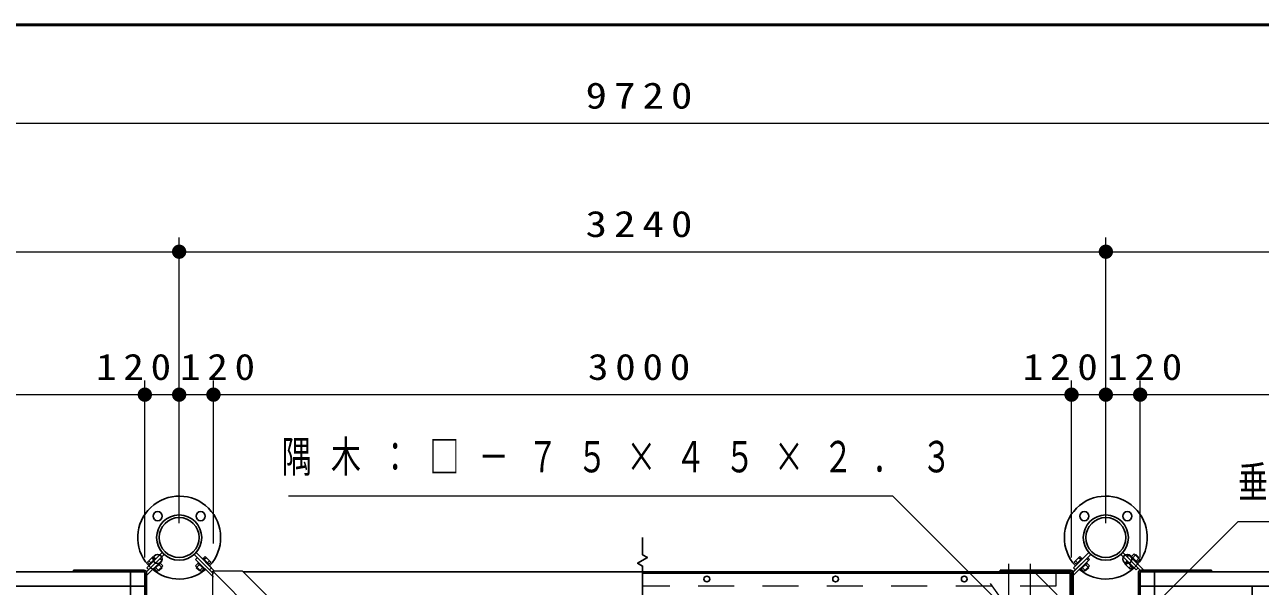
# Model space of a CAD drawing. Units: millimetres on the paper, scale 1:50. Extents: x -365 to 10, y -38 to 257.
# Drawn here: x -270.5 to -184.1, y 217.7 to 257 of the extents above; entities that cross this region are included whole.
import ezdxf

# ---------------------------------------------------------------- set-up
doc = ezdxf.new("R2010")
doc.units = ezdxf.units.MM
doc.linetypes.add('USER1', pattern=[4.5, 2.5, -2])
doc.linetypes.add('USER2', pattern=[6, 3, -1, 1, -1])
doc.layers.add('LY_1', color=7, linetype='Continuous', lineweight=25)
doc.layers.add('LY_2', color=7, linetype='Continuous', lineweight=13)
doc.styles.add('ＭＳ ゴシック', font='')
doc.styles.get('ＭＳ ゴシック').set_extended_font_data('MS Gothic')

# ---------------------------------------------------------------- blocks, each defined once
blk = doc.blocks.new('filled_dot')
at = {"color": 0, "linetype": 'Continuous', "lineweight": -2, "const_width": 1.25}
blk.add_lwpolyline([(-0.625, 0, 1), (0.625, 0, 1)], format="xyb", close=True, dxfattribs=at)

msp = doc.modelspace()

# ---------------------------------------------------------------- linework, layer by layer
at = {"layer": 'LY_1', "lineweight": 13}
for p, q in [((-324.491, 250.099), (-130.091, 250.099)), ((-259.691, 222.114), (-259.691, 242.114)), ((-259.691, 222.114), (-259.691, 242.114)), ((-194.891, 222.114), (-194.891, 242.114)), ((-194.891, 222.114), (-194.891, 242.114)), ((-324.491, 241.114), (-259.691, 241.114)), ((-259.691, 241.114), (-194.891, 241.114)), ((-194.891, 241.114), (-130.091, 241.114)), ((-262.091, 219.714), (-262.091, 232.114)), ((-257.291, 220.695), (-257.291, 232.114)), ((-197.291, 219.714), (-197.291, 232.114)), ((-192.491, 219.714), (-192.491, 232.114)), ((-322.091, 231.114), (-262.091, 231.114)), ((-265.611, 231.114), (-259.691, 231.114)), ((-259.691, 231.114), (-253.801, 231.114)), ((-257.291, 231.114), (-197.291, 231.114)), ((-200.811, 231.114), (-194.891, 231.114)), ((-194.891, 231.114), (-188.97, 231.114)), ((-192.491, 231.114), (-132.491, 231.114)), ((-202.973, 217.911), (-201.205, 215.436))]:
    msp.add_line(p, q, dxfattribs=at)
at = {"layer": 'LY_1'}
for p, q in [((-260.743, 219.934), (-261.971, 218.706)), ((-260.91, 219.513), (-261.971, 218.452)), ((-260.87, 220.062), (-261.942, 218.989)), ((-261.903, 219.402), (-261.507, 219.798)), ((-261.676, 219.346), (-261.818, 219.487)), ((-261.775, 219.247), (-261.351, 219.671)), ((-261.45, 219.572), (-261.592, 219.713)), ((-261.365, 219.657), (-261.507, 219.798)), ((-261.306, 219.626), (-261.351, 219.671)), ((-261.037, 219.64), (-260.91, 219.513)), ((-258.639, 219.935), (-257.291, 218.586)), ((-258.639, 219.935), (-257.338, 218.633)), ((-258.415, 219.711), (-258.542, 219.583)), ((-258.542, 219.583), (-257.291, 218.332)), ((-258.512, 220.062), (-257.439, 218.989)), ((-258.512, 220.062), (-257.21, 218.76)), ((-258.076, 219.626), (-258.03, 219.671)), ((-257.606, 219.247), (-258.03, 219.671)), ((-258.016, 219.657), (-257.875, 219.798)), ((-257.931, 219.572), (-257.79, 219.713)), ((-257.479, 219.402), (-257.875, 219.798)), ((-257.705, 219.346), (-257.564, 219.487)), ((-195.943, 219.935), (-197.291, 218.586)), ((-196.039, 219.583), (-197.291, 218.332)), ((-195.943, 219.934), (-197.171, 218.706)), ((-195.943, 219.934), (-197.171, 218.706)), ((-196.11, 219.513), (-197.171, 218.452)), ((-196.11, 219.513), (-197.171, 218.452)), ((-196.07, 220.062), (-197.142, 218.989)), ((-196.07, 220.062), (-197.142, 218.989)), ((-196.07, 220.062), (-197.142, 218.989)), ((-197.103, 219.402), (-196.707, 219.798)), ((-197.103, 219.402), (-196.707, 219.798)), ((-197.103, 219.402), (-196.707, 219.798)), ((-196.876, 219.346), (-197.018, 219.487)), ((-196.876, 219.346), (-197.018, 219.487)), ((-196.876, 219.346), (-197.018, 219.487)), ((-196.975, 219.247), (-196.551, 219.671)), ((-196.975, 219.247), (-196.551, 219.671)), ((-196.975, 219.247), (-196.551, 219.671)), ((-196.65, 219.572), (-196.792, 219.713)), ((-196.65, 219.572), (-196.792, 219.713)), ((-196.65, 219.572), (-196.792, 219.713)), ((-196.565, 219.657), (-196.707, 219.798)), ((-196.565, 219.657), (-196.707, 219.798)), ((-196.565, 219.657), (-196.707, 219.798)), ((-196.506, 219.626), (-196.551, 219.671)), ((-196.506, 219.626), (-196.551, 219.671)), ((-196.506, 219.626), (-196.551, 219.671)), ((-196.237, 219.64), (-196.11, 219.513)), ((-196.237, 219.64), (-196.11, 219.513)), ((-196.166, 219.711), (-196.039, 219.583)), ((-193.839, 219.934), (-192.767, 218.862)), ((-193.712, 220.062), (-192.483, 218.834)), ((-193.403, 219.498), (-193.448, 219.453)), ((-193.417, 219.767), (-193.29, 219.894)), ((-193.29, 219.894), (-192.229, 218.834)), ((-193.148, 219.753), (-193.103, 219.798)), ((-192.679, 219.374), (-193.103, 219.798)), ((-193.089, 219.784), (-192.905, 219.968)), ((-193.004, 219.699), (-192.784, 219.92)), ((-192.509, 219.572), (-192.905, 219.968)), ((-192.557, 219.694), (-192.784, 219.92)), ((-192.778, 219.473), (-192.557, 219.694)), ((-192.693, 219.388), (-192.509, 219.572)), ((-264.691, 218.714), (-319.491, 218.714)), ((-267.091, 218.714), (-267.091, 218.834)), ((-267.091, 218.834), (-262.151, 218.834)), ((-267.091, 218.714), (-262.151, 218.714)), ((-263.091, 158.714), (-263.091, 218.714)), ((-262.091, 213.714), (-262.091, 218.654)), ((-261.971, 213.714), (-261.971, 218.654)), ((-261.942, 218.989), (-261.815, 218.862)), ((-261.761, 219.261), (-261.903, 219.402)), ((-261.73, 219.201), (-261.775, 219.247)), ((-261.476, 218.947), (-261.43, 218.902)), ((-261.43, 218.902), (-261.006, 219.326)), ((-261.416, 218.916), (-261.232, 218.732)), ((-261.331, 219.001), (-261.111, 218.78)), ((-261.232, 218.732), (-260.836, 219.128)), ((-261.111, 218.78), (-260.884, 219.006)), ((-261.105, 219.227), (-260.884, 219.006)), ((-261.051, 219.371), (-261.006, 219.326)), ((-261.02, 219.312), (-260.836, 219.128)), ((-258.361, 219.312), (-258.545, 219.128)), ((-258.149, 218.732), (-258.545, 219.128)), ((-258.276, 219.227), (-258.497, 219.006)), ((-258.271, 218.78), (-258.497, 219.006)), ((-258.33, 219.371), (-258.375, 219.326)), ((-257.951, 218.902), (-258.375, 219.326)), ((-258.05, 219.001), (-258.271, 218.78)), ((-257.965, 218.916), (-258.149, 218.732)), ((-257.906, 218.947), (-257.951, 218.902)), ((-257.651, 219.201), (-257.606, 219.247)), ((-257.62, 219.261), (-257.479, 219.402)), ((-257.439, 218.989), (-257.567, 218.862)), ((-202.291, 218.714), (-202.291, 218.834)), ((-202.291, 218.834), (-197.351, 218.834)), ((-202.291, 218.714), (-202.291, 218.834)), ((-202.291, 218.834), (-197.351, 218.834)), ((-202.291, 218.714), (-197.351, 218.714)), ((-202.291, 218.714), (-197.351, 218.714)), ((-197.291, 213.714), (-197.291, 218.654)), ((-197.291, 213.714), (-197.291, 218.654)), ((-197.171, 213.714), (-197.171, 218.654)), ((-197.171, 213.714), (-197.171, 218.654)), ((-197.142, 218.989), (-197.015, 218.862)), ((-197.142, 218.989), (-197.015, 218.862)), ((-197.142, 218.989), (-197.015, 218.862)), ((-196.961, 219.261), (-197.103, 219.402)), ((-196.961, 219.261), (-197.103, 219.402)), ((-196.961, 219.261), (-197.103, 219.402)), ((-196.93, 219.201), (-196.975, 219.247)), ((-196.93, 219.201), (-196.975, 219.247)), ((-196.93, 219.201), (-196.975, 219.247)), ((-196.676, 218.947), (-196.63, 218.902)), ((-196.676, 218.947), (-196.63, 218.902)), ((-196.676, 218.947), (-196.63, 218.902)), ((-196.63, 218.902), (-196.206, 219.326)), ((-196.63, 218.902), (-196.206, 219.326)), ((-196.63, 218.902), (-196.206, 219.326)), ((-196.616, 218.916), (-196.432, 218.732)), ((-196.616, 218.916), (-196.432, 218.732)), ((-196.616, 218.916), (-196.432, 218.732)), ((-196.531, 219.001), (-196.311, 218.78)), ((-196.531, 219.001), (-196.311, 218.78)), ((-196.531, 219.001), (-196.311, 218.78)), ((-196.432, 218.732), (-196.036, 219.128)), ((-196.432, 218.732), (-196.036, 219.128)), ((-196.432, 218.732), (-196.036, 219.128)), ((-196.311, 218.78), (-196.084, 219.006)), ((-196.311, 218.78), (-196.084, 219.006)), ((-196.311, 218.78), (-196.084, 219.006)), ((-196.305, 219.227), (-196.084, 219.006)), ((-196.305, 219.227), (-196.084, 219.006)), ((-196.305, 219.227), (-196.084, 219.006)), ((-196.251, 219.371), (-196.206, 219.326)), ((-196.251, 219.371), (-196.206, 219.326)), ((-196.251, 219.371), (-196.206, 219.326)), ((-196.22, 219.312), (-196.036, 219.128)), ((-196.22, 219.312), (-196.036, 219.128)), ((-196.22, 219.312), (-196.036, 219.128)), ((-193.434, 219.439), (-193.575, 219.298)), ((-193.179, 218.902), (-193.575, 219.298)), ((-193.349, 219.354), (-193.491, 219.213)), ((-193.024, 219.029), (-193.448, 219.453)), ((-193.123, 219.128), (-193.264, 218.986)), ((-193.038, 219.043), (-193.179, 218.902)), ((-192.979, 219.074), (-193.024, 219.029)), ((-192.767, 218.862), (-192.639, 218.989)), ((-192.724, 219.329), (-192.679, 219.374)), ((-192.611, 213.714), (-192.611, 218.654)), ((-192.491, 213.714), (-192.491, 218.654)), ((-187.491, 218.834), (-192.431, 218.834)), ((-187.491, 218.714), (-192.431, 218.714)), ((-191.491, 218.714), (-191.491, 158.714)), ((-135.091, 218.714), (-189.891, 218.714)), ((-187.491, 218.834), (-187.491, 218.714)), ((-262.091, 217.714), (-322.091, 217.714)), ((-132.491, 217.714), (-192.491, 217.714)), ((-184.651, 217.714), (-184.651, 216.414))]:
    msp.add_line(p, q, dxfattribs=at)
at = {"layer": 'LY_1', "color": 131, "lineweight": 13}
for p in [(-257.338, 216.674), (-257.338, 216.674), (-255.252, 218.76)]:
    msp.add_line(p, (-257.338, 218.76), dxfattribs=at)
at = {"layer": 'LY_1', "color": 131}
for p, q in [((-230.291, 191.714), (-257.338, 218.76)), ((-230.291, 191.714), (-257.338, 218.76)), ((-230.291, 191.714), (-257.338, 218.76)), ((-228.205, 191.714), (-255.252, 218.76))]:
    msp.add_line(p, q, dxfattribs=at)
at = {"layer": 'LY_1', "color": 4}
for p, q in [((-227.291, 218.714), (-255.205, 218.714)), ((-227.291, 218.714), (-198.391, 218.714)), ((-198.391, 218.714), (-198.391, 218.614))]:
    msp.add_line(p, q, dxfattribs=at)
at = {"layer": 'LY_1', "color": 40}
for p in [(-227.291, 218.614), (-197.391, 188.714)]:
    msp.add_line(p, (-197.391, 218.614), dxfattribs=at)
at = {"layer": 'LY_1', "color": 2}
for p, q in [((-202.291, 218.834), (-202.291, 218.714)), ((-202.291, 218.834), (-197.351, 218.834)), ((-202.291, 218.714), (-197.291, 218.714)), ((-197.291, 213.714), (-197.291, 218.714)), ((-197.171, 213.714), (-197.171, 218.654)), ((-198.291, 217.114), (-198.891, 217.714))]:
    msp.add_line(p, q, dxfattribs=at)
at = {"layer": 'LY_1', "linetype": 'USER2', "lineweight": 13}
for p, q in [((-201.691, 219.268), (-201.691, 217.029)), ((-200.191, 219.268), (-200.191, 217.029))]:
    msp.add_line(p, q, dxfattribs=at)
at = {"layer": 'LY_1', "color": 2, "linetype": 'USER1', "lineweight": 13}
msp.add_line((-198.891, 217.714), (-200.011, 218.834), dxfattribs=at)
at = {"layer": 'LY_1', "color": 4, "linetype": 'USER1', "lineweight": 13}
for p, q in [((-198.391, 218.614), (-198.391, 217.714)), ((-198.391, 217.714), (-227.291, 217.714))]:
    msp.add_line(p, q, dxfattribs=at)
at = {"layer": 'LY_1', "lineweight": 13}
for points in [[(-201.205, 215.436), (-209.775, 224.006), (-252.042, 224.006)], [(-201.166, 206.704), (-185.632, 222.238), (-143.161, 222.238)]]:
    msp.add_lwpolyline(points, dxfattribs=at)
at = {"layer": 'LY_1'}
msp.add_lwpolyline([(-227.291, 217.114), (-227.291, 219.114), (-227.637, 219.314), (-226.944, 219.714), (-227.291, 219.914), (-227.291, 221.114)], dxfattribs=at)
for centre, radius in [((-261.191, 222.614), 0.32), ((-258.191, 222.614), 0.32), ((-196.391, 222.614), 0.32), ((-193.391, 222.614), 0.32), ((-259.691, 221.114), 1.58), ((-259.691, 221.114), 1.58), ((-259.691, 221.114), 1.58), ((-259.691, 221.114), 1.398), ((-259.691, 221.114), 1.398), ((-259.691, 221.114), 1.398), ((-194.891, 221.114), 1.58), ((-194.891, 221.114), 1.58), ((-194.891, 221.114), 1.58), ((-194.891, 221.114), 1.58), ((-194.891, 221.114), 1.398), ((-194.891, 221.114), 1.398), ((-194.891, 221.114), 1.398), ((-194.891, 221.114), 1.398), ((-261.191, 219.614), 0.32), ((-193.391, 219.614), 0.32), ((-222.791, 218.214), 0.2), ((-213.791, 218.214), 0.2), ((-204.791, 218.214), 0.2)]:
    msp.add_circle(centre, radius, dxfattribs=at)
for centre, radius, start, end in [((-259.691, 221.114), 2.9, 316.77843, 309.65783), ((-194.891, 221.114), 2.9, 230.34217, 223.22157), ((-262.151, 218.654), 0.18, 0, 90), ((-262.151, 218.654), 0.06, 0, 90), ((-197.351, 218.654), 0.18, 0, 90), ((-197.351, 218.654), 0.18, 0, 90), ((-197.351, 218.654), 0.06, 0, 90), ((-197.351, 218.654), 0.06, 0, 90), ((-192.431, 218.654), 0.18, 90, 180), ((-192.431, 218.654), 0.06, 90, 180)]:
    msp.add_arc(centre, radius, start, end, dxfattribs=at)
at = {"layer": 'LY_1', "color": 2}
msp.add_arc((-197.351, 218.654), 0.18, 0, 90, dxfattribs=at)
at = {"layer": 'LY_2', "lineweight": 50}
msp.add_line((0, 257), (-365, 257), dxfattribs=at)

# ---------------------------------------------------------------- block references
at = {"layer": 'LY_1', "lineweight": 13, "xscale": 0.4, "yscale": 0.4}
for p in [(-259.691, 241.114), (-194.891, 241.114), (-262.091, 231.114), (-259.691, 231.114), (-257.291, 231.114), (-197.291, 231.114), (-194.891, 231.114), (-192.491, 231.114)]:
    msp.add_blockref('filled_dot', p, dxfattribs=at)
at = {"layer": 'LY_1', "lineweight": 13, "xscale": 0.4, "yscale": 0.4, "rotation": 180}
for p in [(-259.691, 241.114), (-194.891, 241.114), (-262.091, 231.114), (-259.691, 231.114), (-257.291, 231.114), (-197.291, 231.114), (-194.891, 231.114), (-192.491, 231.114)]:
    msp.add_blockref('filled_dot', p, dxfattribs=at)

# ---------------------------------------------------------------- texts
at = {"layer": 'LY_1', "style": 'ＭＳ ゴシック'}
for s, insert, char_height, attachment_point in [('\\T1.33;\\W1.2;9720', (-227.291, 251.099), 1.833, 8), ('\\T1.33;\\W1.2;3240', (-227.291, 242.114), 1.833, 8), ('\\T1.33;\\W1.15;120', (-262.642, 232.114), 1.833, 8), ('\\T1.33;\\W1.15;120', (-256.77, 232.114), 1.833, 8), ('\\T1.33;\\W1.15;3000', (-227.291, 232.114), 1.833, 8), ('\\T1.33;\\W1.15;120', (-197.842, 232.114), 1.833, 8), ('\\T1.33;\\W1.15;120', (-191.939, 232.114), 1.833, 8), ('\\T1.64;\\W0.7;隅木：□－７５×４５×２．３', (-252.523, 226.656), 2.199, 4), ('\\T1.64;\\W0.7;垂木：□－５０×５０×２．３', (-185.654, 224.888), 2.199, 4)]:
    msp.add_mtext(s, dxfattribs=dict(at, insert=insert, char_height=char_height, attachment_point=attachment_point))

doc.saveas('drawing.dxf')
